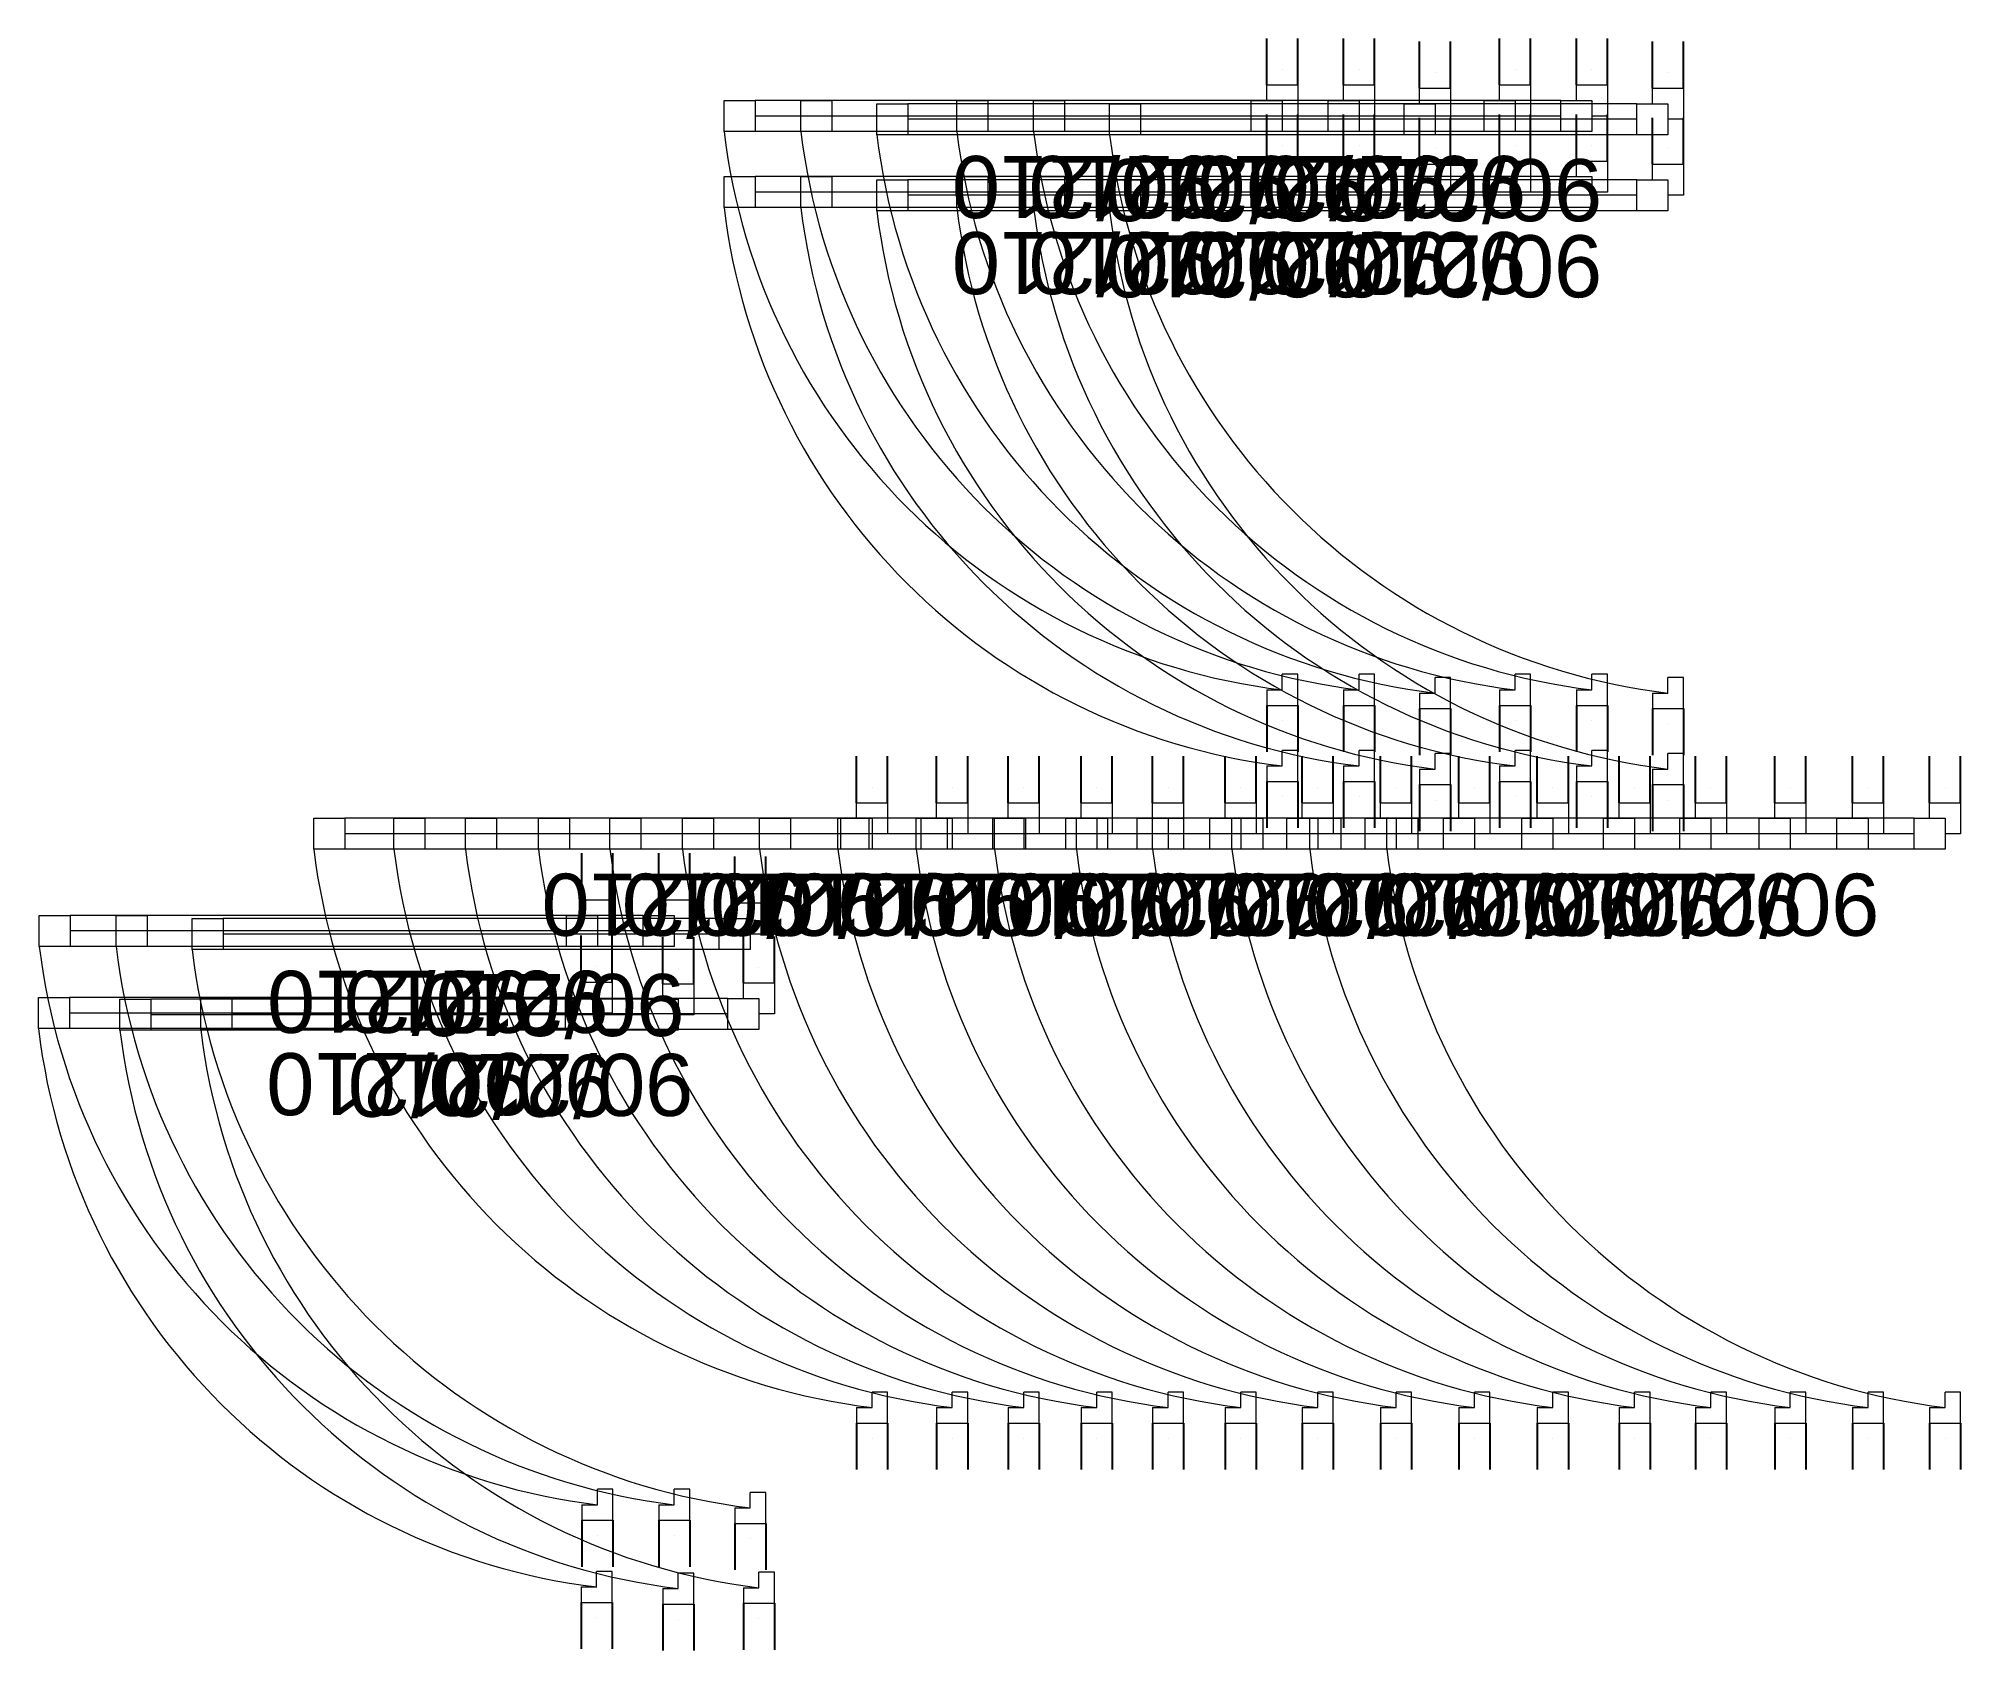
# Model space of a CAD drawing. Header units: inches. Extents: x 33469 to 138684, y -86444 to -29699.
# Drawn here: x 138374.5 to 138684.4, y -86444 to -86184.1 of the extents above.
import ezdxf

# ---------------------------------------------------------------- set-up
doc = ezdxf.new("R2010")
doc.units = ezdxf.units.IN
doc.header["$MEASUREMENT"] = 0
doc.layers.get('0').update_dxf_attribs({"lineweight": 9})
doc.layers.add('duvar', color=1, linetype='Continuous', lineweight=40)
doc.layers.add('KAPı', color=7, linetype='Continuous', lineweight=5)
doc.layers.add('kapı pen. yazısı', color=1, linetype='Continuous')
doc.layers.add('sıva', color=181, linetype='Continuous')
doc.styles.get("Standard").update_dxf_attribs({"font": 'arial.ttf'})

# ---------------------------------------------------------------- blocks, each defined once
blk = doc.blocks.new('987')
at = {"layer": 'duvar'}
for p, q in [((72168.39, -39508.5), (72168.39, -39508.5)), ((72168.39, -39613.5), (72168.39, -39613.5))]:
    blk.add_line(p, q, dxfattribs=at)
at = {"layer": 'KAPı'}
for p, q in [((72163.39, -39513.5), (72083.39, -39513.5)), ((72163.39, -39516), (72083.39, -39516)), ((72163.39, -39518.5), (72083.39, -39518.5))]:
    blk.add_line(p, q, dxfattribs=at)
for points in [[(72165.89, -39513.5), (72165.89, -39511), (72170.89, -39511), (72170.89, -39516), (72168.39, -39516)], [(72165.89, -39608.5), (72165.89, -39611), (72170.89, -39611), (72170.89, -39606), (72168.39, -39606)], [(72165.89, -39608.5), (72168.39, -39608.5), (72168.39, -39606)]]:
    blk.add_lwpolyline(points, dxfattribs=at)
for points in [[(72083.39, -39513.5), (72083.39, -39518.5), (72078.39, -39518.5), (72078.39, -39513.5)], [(72168.39, -39513.5), (72168.39, -39518.5), (72163.39, -39518.5), (72163.39, -39513.5)]]:
    blk.add_lwpolyline(points, close=True, dxfattribs=at)
blk.add_arc((72180.81, -39506.08), 103.17, 186.9129, 263.0871, dxfattribs=at)
at = {"layer": 'sıva'}
for p, q in [((72165.89, -39511), (72165.89, -39503.5)), ((72170.89, -39511), (72170.89, -39503.5)), ((72165.89, -39611), (72165.89, -39618.5)), ((72170.89, -39611), (72170.89, -39618.5))]:
    blk.add_line(p, q, dxfattribs=at)
at = {"layer": 'kapı pen. yazısı'}
blk.add_text('90/210', height=10, rotation=180, dxfattribs=at).set_placement((72157.84, -39522.44))

msp = doc.modelspace()

# ---------------------------------------------------------------- block references
at = {"linetype": 'ByBlock'}
for p in [(66406.636, -46680.604), (66419.019, -46680.604), (66431.273, -46681.114), (66444.166, -46680.604), (66456.548, -46680.604), (66468.802, -46681.114), (66406.636, -46692.871), (66419.019, -46692.871), (66431.273, -46693.381), (66444.166, -46692.871), (66456.548, -46692.871), (66468.802, -46693.381), (66340.496, -46796.294), (66353.42, -46796.294), (66364.954, -46796.294), (66376.722, -46796.294), (66388.24, -46796.294), (66399.945, -46796.294), (66412.364, -46796.294), (66424.995, -46796.294), (66437.627, -46796.294), (66450.258, -46796.294), (66463.442, -46796.294), (66475.734, -46796.294), (66488.528, -46796.294), (66501.071, -46796.294), (66513.489, -46796.294), (66296.231, -46811.953), (66308.614, -46811.953), (66320.868, -46812.464), (66296.104, -46825.217), (66309.252, -46825.472), (66322.272, -46825.344)]:
    msp.add_blockref('987', p, dxfattribs=at)

doc.saveas('drawing.dxf')
